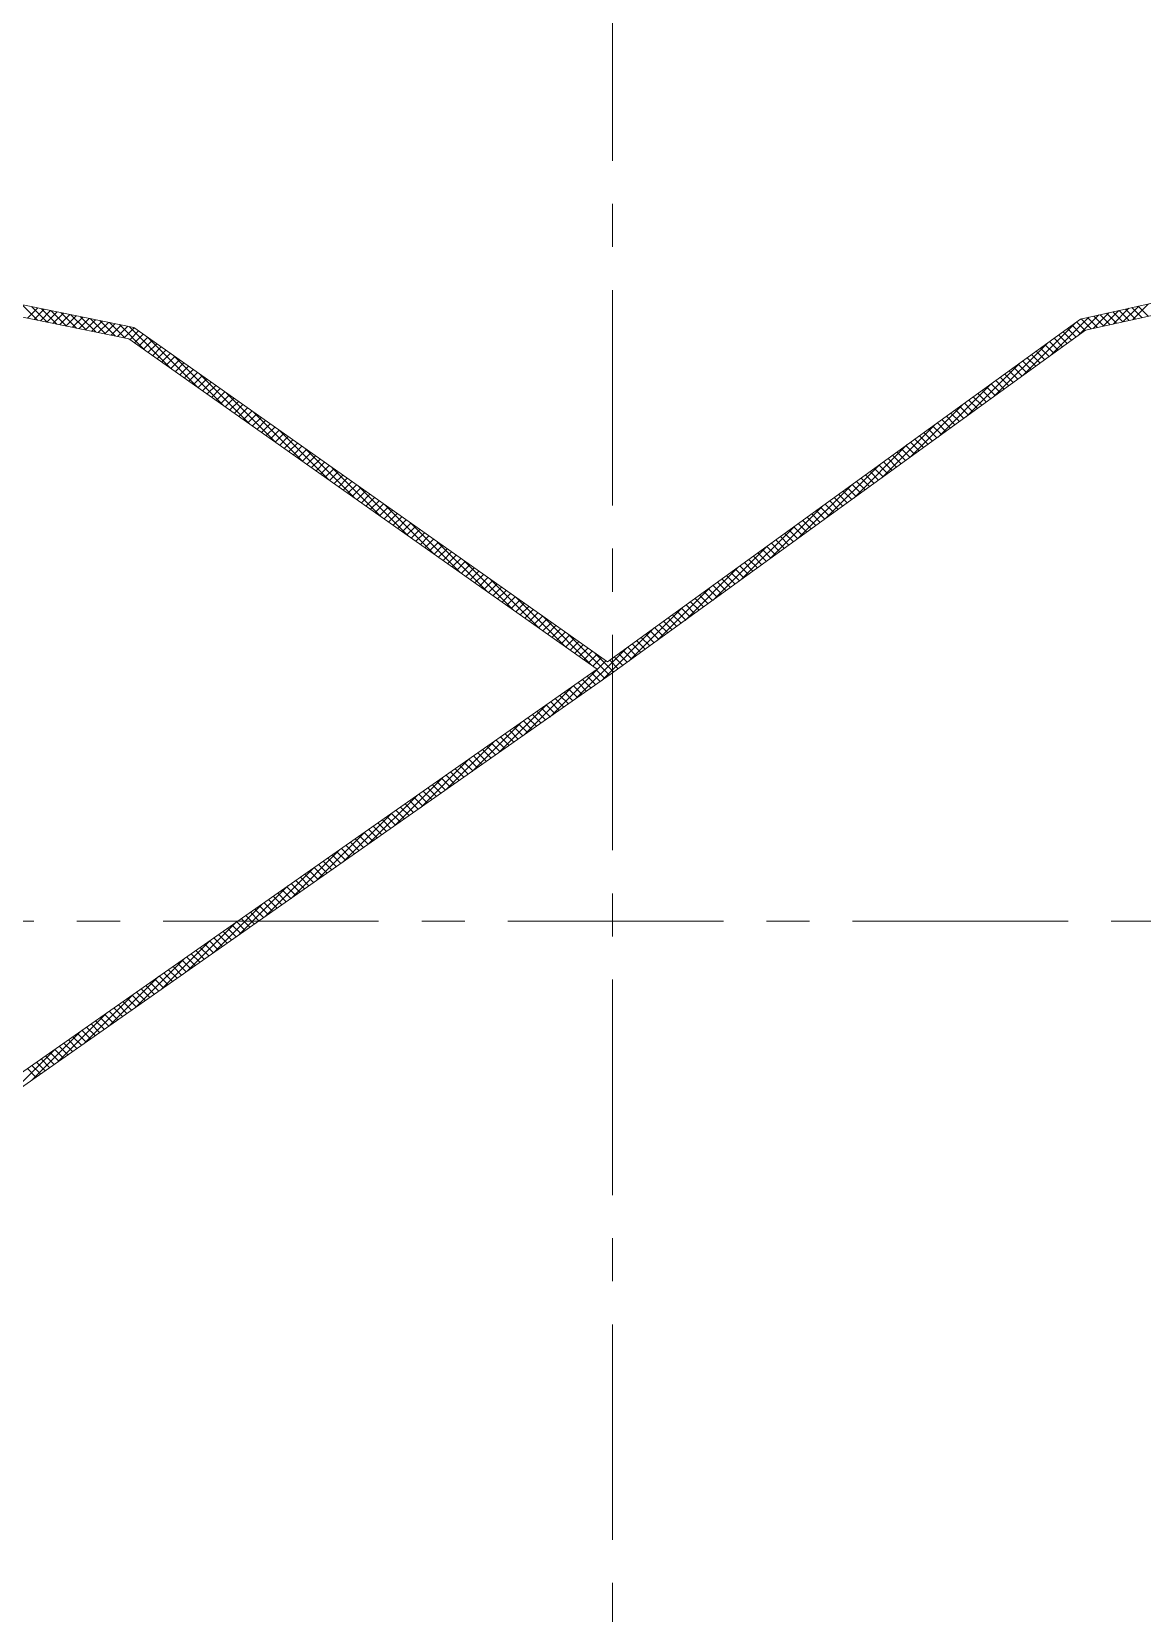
# Model space of a CAD drawing. Header units: millimetres. Extents: x 3384 to 3978, y 1077 to 1497.
# Drawn here: x 3749.91 to 3762.8, y 1134.49 to 1152.84 of the extents above; entities that cross this region are included whole.
import ezdxf

# ---------------------------------------------------------------- set-up
doc = ezdxf.new("R2010")
doc.units = ezdxf.units.MM
doc.linetypes.add('CENTERX2', pattern=[4, 2.5, -0.5, 0.5, -0.5])
for name, color, linetype, lineweight, true_color in [('1', 1, 'Continuous', 18, 0xff0000), ('2', 2, 'Continuous', 18, 0xffff00), ('3', 3, 'CENTERX2', 18, 0x00ff00)]:
    doc.layers.add(name, color=color, linetype=linetype, lineweight=lineweight, true_color=true_color)

msp = doc.modelspace()

# ---------------------------------------------------------------- linework, layer by layer
at = {"layer": '1'}
for p, q in [((3762.0822, 1149.50942), (3774.41067, 1152.25424)), ((3762.14022, 1149.38056), (3774.41067, 1152.11246)), ((3751.09636, 1149.41084), (3738.99667, 1151.8779)), ((3751.04027, 1149.28104), (3738.99667, 1151.73666)), ((3756.59234, 1145.53118), (3751.09636, 1149.41084)), ((3756.59234, 1145.53118), (3762.0822, 1149.50942)), ((3756.62563, 1145.38439), (3762.14022, 1149.38056)), ((3756.47273, 1145.44622), (3751.04027, 1149.28104)), ((3747.60254, 1139.22942), (3756.47273, 1145.44622)), ((3747.61266, 1139.06751), (3756.62563, 1145.38439))]:
    msp.add_line(p, q, dxfattribs=at)
at = {"layer": '2'}
for p, q in [((3749.97948, 1149.49733), (3749.80207, 1149.67474)), ((3749.8653, 1149.52061), (3749.98261, 1149.63792)), ((3750.09229, 1149.47433), (3749.91488, 1149.65174)), ((3749.93989, 1149.5054), (3750.05721, 1149.62272)), ((3750.01448, 1149.49019), (3750.1318, 1149.60751)), ((3750.20509, 1149.45133), (3750.02768, 1149.62874)), ((3750.08908, 1149.47498), (3750.20639, 1149.5923)), ((3750.31789, 1149.42833), (3750.14048, 1149.60574)), ((3750.16367, 1149.45977), (3750.28099, 1149.57709)), ((3750.23826, 1149.44456), (3750.35558, 1149.56188)), ((3750.43069, 1149.40533), (3750.25328, 1149.58274)), ((3750.31286, 1149.42935), (3750.43017, 1149.54667)), ((3750.54349, 1149.38233), (3750.36608, 1149.55974)), ((3750.38745, 1149.41414), (3750.50477, 1149.53146)), ((3750.46204, 1149.39893), (3750.57936, 1149.51625)), ((3750.6563, 1149.35933), (3750.47889, 1149.53674)), ((3750.7691, 1149.33633), (3750.59169, 1149.51374)), ((3761.73337, 1149.08573), (3762.17849, 1149.53085)), ((3762.05951, 1149.32207), (3762.29402, 1149.55657)), ((3762.27859, 1149.41136), (3762.16263, 1149.52732)), ((3762.22716, 1149.39991), (3762.40954, 1149.58229)), ((3762.35204, 1149.42772), (3762.23608, 1149.54368)), ((3762.42549, 1149.44407), (3762.30953, 1149.56003)), ((3762.34268, 1149.42563), (3762.52506, 1149.60801)), ((3762.49894, 1149.46042), (3762.38298, 1149.57638)), ((3762.57239, 1149.47677), (3762.45643, 1149.59273)), ((3762.4582, 1149.45135), (3762.64058, 1149.63373)), ((3762.64584, 1149.49313), (3762.52988, 1149.60909)), ((3762.57372, 1149.47707), (3762.75611, 1149.65945)), ((3762.71929, 1149.50948), (3762.60333, 1149.62544)), ((3762.79274, 1149.52583), (3762.67678, 1149.64179)), ((3762.68925, 1149.50279), (3762.87163, 1149.68517)), ((3762.86619, 1149.54219), (3762.75023, 1149.65815)), ((3750.53664, 1149.38373), (3750.65395, 1149.50104)), ((3750.61123, 1149.36852), (3750.72855, 1149.48583)), ((3750.68582, 1149.35331), (3750.80314, 1149.47062)), ((3750.8819, 1149.31333), (3750.70449, 1149.49074)), ((3750.76042, 1149.3381), (3750.87773, 1149.45541)), ((3750.9947, 1149.29033), (3750.81729, 1149.46774)), ((3750.83501, 1149.32289), (3750.95233, 1149.44021)), ((3750.9096, 1149.30768), (3751.02692, 1149.425)), ((3751.22228, 1149.15255), (3750.9301, 1149.44474)), ((3750.9842, 1149.29247), (3751.1, 1149.40827)), ((3751.52764, 1148.937), (3751.0429, 1149.42174)), ((3751.05334, 1149.27181), (3751.15264, 1149.37111)), ((3751.10598, 1149.23465), (3751.20528, 1149.33395)), ((3761.40722, 1148.84939), (3762.02791, 1149.47007)), ((3761.97797, 1149.26298), (3761.87887, 1149.36207)), ((3762.03004, 1149.30071), (3761.93094, 1149.39981)), ((3762.08211, 1149.33844), (3761.98301, 1149.43754)), ((3762.13418, 1149.37617), (3762.03508, 1149.47527)), ((3762.20514, 1149.39501), (3762.08918, 1149.51097)), ((3751.15862, 1149.19749), (3751.25792, 1149.29679)), ((3751.21127, 1149.16033), (3751.31057, 1149.25963)), ((3751.83299, 1148.72145), (3751.257, 1149.29744)), ((3751.26391, 1149.12317), (3751.36321, 1149.22247)), ((3751.31655, 1149.08601), (3751.41585, 1149.18531)), ((3751.36919, 1149.04885), (3751.46849, 1149.14815)), ((3761.08108, 1148.61305), (3761.70177, 1149.23373)), ((3761.71762, 1149.07431), (3761.61852, 1149.17341)), ((3761.76969, 1149.11205), (3761.67059, 1149.21114)), ((3761.82176, 1149.14978), (3761.72266, 1149.24887)), ((3761.87383, 1149.18751), (3761.77473, 1149.28661)), ((3761.9259, 1149.22524), (3761.8268, 1149.32434)), ((3751.42183, 1149.01169), (3751.52113, 1149.11099)), ((3751.47448, 1148.97453), (3751.57378, 1149.07383)), ((3751.52712, 1148.93737), (3751.62642, 1149.03667)), ((3752.13835, 1148.50589), (3751.56235, 1149.08189)), ((3751.57976, 1148.90021), (3751.67906, 1148.9995)), ((3751.6324, 1148.86304), (3751.7317, 1148.96234)), ((3760.75494, 1148.37671), (3761.37563, 1148.99739)), ((3761.45727, 1148.88565), (3761.35817, 1148.98475)), ((3761.50934, 1148.92338), (3761.41024, 1149.02248)), ((3761.56141, 1148.96112), (3761.46231, 1149.06021)), ((3761.61348, 1148.99885), (3761.51438, 1149.09794)), ((3761.66555, 1149.03658), (3761.56645, 1149.13568)), ((3751.68504, 1148.82588), (3751.78434, 1148.92518)), ((3751.73769, 1148.78872), (3751.83699, 1148.88802)), ((3751.79033, 1148.75156), (3751.88963, 1148.85086)), ((3751.84297, 1148.7144), (3751.94227, 1148.8137)), ((3752.4437, 1148.29034), (3751.86771, 1148.86634)), ((3761.19692, 1148.69699), (3761.09782, 1148.79608)), ((3761.24899, 1148.73472), (3761.14989, 1148.83382)), ((3761.30106, 1148.77245), (3761.20196, 1148.87155)), ((3761.35313, 1148.81019), (3761.25403, 1148.90928)), ((3761.4052, 1148.84792), (3761.3061, 1148.94701)), ((3751.89561, 1148.67724), (3751.99491, 1148.77654)), ((3751.94826, 1148.64008), (3752.04755, 1148.73938)), ((3752.0009, 1148.60292), (3752.1002, 1148.70222)), ((3752.05354, 1148.56576), (3752.15284, 1148.66506)), ((3752.10618, 1148.5286), (3752.20548, 1148.6279)), ((3752.74906, 1148.07479), (3752.17306, 1148.65078)), ((3760.4288, 1148.14037), (3761.04948, 1148.76105)), ((3760.93657, 1148.50832), (3760.83747, 1148.60742)), ((3760.98864, 1148.54606), (3760.88954, 1148.64515)), ((3761.04071, 1148.58379), (3760.94161, 1148.68289)), ((3761.09278, 1148.62152), (3760.99368, 1148.72062)), ((3761.14485, 1148.65926), (3761.04575, 1148.75835)), ((3752.15882, 1148.49144), (3752.25812, 1148.59074)), ((3752.21147, 1148.45428), (3752.31077, 1148.55358)), ((3752.26411, 1148.41712), (3752.36341, 1148.51642)), ((3752.31675, 1148.37996), (3752.41605, 1148.47926)), ((3752.36939, 1148.3428), (3752.46869, 1148.4421)), ((3753.05442, 1147.85923), (3752.47842, 1148.43523)), ((3760.10265, 1147.90403), (3760.72334, 1148.52471)), ((3760.67622, 1148.31966), (3760.57712, 1148.41876)), ((3760.72829, 1148.35739), (3760.62919, 1148.45649)), ((3760.78036, 1148.39513), (3760.68126, 1148.49422)), ((3760.83243, 1148.43286), (3760.73333, 1148.53196)), ((3760.8845, 1148.47059), (3760.7854, 1148.56969)), ((3752.42203, 1148.30564), (3752.52133, 1148.40494)), ((3752.47468, 1148.26848), (3752.57398, 1148.36778)), ((3752.52732, 1148.23132), (3752.62662, 1148.33062)), ((3752.57996, 1148.19416), (3752.67926, 1148.29346)), ((3752.6326, 1148.157), (3752.7319, 1148.2563)), ((3759.77651, 1147.66769), (3760.3972, 1148.28837)), ((3760.41587, 1148.131), (3760.31677, 1148.23009)), ((3760.46794, 1148.16873), (3760.36884, 1148.26783)), ((3760.52001, 1148.20646), (3760.42091, 1148.30556)), ((3760.57208, 1148.2442), (3760.47298, 1148.34329)), ((3760.62415, 1148.28193), (3760.52505, 1148.38102)), ((3752.68524, 1148.11984), (3752.78454, 1148.21913)), ((3752.73789, 1148.08267), (3752.83719, 1148.18197)), ((3753.35977, 1147.64368), (3752.78377, 1148.21968)), ((3752.79053, 1148.04551), (3752.88983, 1148.14481)), ((3752.84317, 1148.00835), (3752.94247, 1148.10765)), ((3752.89581, 1147.97119), (3752.99511, 1148.07049)), ((3759.45037, 1147.43135), (3760.07106, 1148.05204)), ((3760.20759, 1147.98007), (3760.10849, 1148.07916)), ((3760.25966, 1148.0178), (3760.16056, 1148.1169)), ((3760.31173, 1148.05553), (3760.21263, 1148.15463)), ((3760.3638, 1148.09327), (3760.2647, 1148.19236)), ((3752.94845, 1147.93403), (3753.04775, 1148.03333)), ((3753.0011, 1147.89687), (3753.1004, 1147.99617)), ((3753.05374, 1147.85971), (3753.15304, 1147.95901)), ((3753.66513, 1147.42813), (3753.08913, 1148.00413)), ((3753.10638, 1147.82255), (3753.20568, 1147.92185)), ((3753.15902, 1147.78539), (3753.25832, 1147.88469)), ((3759.94724, 1147.79141), (3759.84814, 1147.8905)), ((3759.99931, 1147.82914), (3759.90021, 1147.92823)), ((3760.05138, 1147.86687), (3759.95228, 1147.96597)), ((3760.10345, 1147.9046), (3760.00435, 1148.0037)), ((3760.15552, 1147.94234), (3760.05642, 1148.04143)), ((3753.21167, 1147.74823), (3753.31097, 1147.84753)), ((3753.26431, 1147.71107), (3753.36361, 1147.81037)), ((3753.31695, 1147.67391), (3753.41625, 1147.77321)), ((3753.36959, 1147.63675), (3753.46889, 1147.73605)), ((3753.97048, 1147.21258), (3753.39448, 1147.78857)), ((3753.42223, 1147.59959), (3753.52153, 1147.69889)), ((3759.12423, 1147.19501), (3759.74491, 1147.8157)), ((3759.68689, 1147.60274), (3759.58779, 1147.70184)), ((3759.73896, 1147.64047), (3759.63986, 1147.73957)), ((3759.79103, 1147.67821), (3759.69193, 1147.7773)), ((3759.8431, 1147.71594), (3759.744, 1147.81504)), ((3759.89517, 1147.75367), (3759.79607, 1147.85277)), ((3753.47488, 1147.56243), (3753.57418, 1147.66173)), ((3753.52752, 1147.52527), (3753.62682, 1147.62457)), ((3753.58016, 1147.48811), (3753.67946, 1147.58741)), ((3753.6328, 1147.45095), (3753.7321, 1147.55025)), ((3753.68544, 1147.41379), (3753.78474, 1147.51309)), ((3754.27584, 1146.99702), (3753.69984, 1147.57302)), ((3758.79808, 1146.95867), (3759.41877, 1147.57936)), ((3759.42654, 1147.41408), (3759.32744, 1147.51317)), ((3759.47861, 1147.45181), (3759.37951, 1147.55091)), ((3759.53068, 1147.48954), (3759.43158, 1147.58864)), ((3759.58275, 1147.52728), (3759.48365, 1147.62637)), ((3759.63482, 1147.56501), (3759.53572, 1147.66411)), ((3753.73809, 1147.37663), (3753.83739, 1147.47593)), ((3753.79073, 1147.33947), (3753.89003, 1147.43877)), ((3753.84337, 1147.3023), (3753.94267, 1147.4016)), ((3753.89601, 1147.26514), (3753.99531, 1147.36444)), ((3753.94865, 1147.22798), (3754.04795, 1147.32728)), ((3754.58119, 1146.78147), (3754.00519, 1147.35747)), ((3758.47194, 1146.72233), (3759.09263, 1147.34302)), ((3759.16619, 1147.22542), (3759.06709, 1147.32451)), ((3759.21826, 1147.26315), (3759.11916, 1147.36224)), ((3759.27033, 1147.30088), (3759.17123, 1147.39998)), ((3759.3224, 1147.33861), (3759.2233, 1147.43771)), ((3759.37447, 1147.37635), (3759.27537, 1147.47544)), ((3754.0013, 1147.19082), (3754.1006, 1147.29012)), ((3754.05394, 1147.15366), (3754.15324, 1147.25296)), ((3754.10658, 1147.1165), (3754.20588, 1147.2158)), ((3754.15922, 1147.07934), (3754.25852, 1147.17864)), ((3754.21187, 1147.04218), (3754.31116, 1147.14148)), ((3754.88655, 1146.56592), (3754.31055, 1147.14192)), ((3758.90584, 1147.03675), (3758.80674, 1147.13585)), ((3758.95791, 1147.07449), (3758.85881, 1147.17358)), ((3759.00998, 1147.11222), (3758.91088, 1147.21131)), ((3759.06205, 1147.14995), (3758.96295, 1147.24905)), ((3759.11412, 1147.18768), (3759.01502, 1147.28678)), ((3754.26451, 1147.00502), (3754.36381, 1147.10432)), ((3754.31715, 1146.96786), (3754.41645, 1147.06716)), ((3754.36979, 1146.9307), (3754.46909, 1147.03)), ((3754.42243, 1146.89354), (3754.52173, 1146.99284)), ((3754.47508, 1146.85638), (3754.57438, 1146.95568)), ((3758.1458, 1146.48599), (3758.76649, 1147.10668)), ((3758.64549, 1146.84809), (3758.5464, 1146.94719)), ((3758.69756, 1146.88582), (3758.59847, 1146.98492)), ((3758.74963, 1146.92356), (3758.65054, 1147.02265)), ((3758.8017, 1146.96129), (3758.70261, 1147.06038)), ((3758.85377, 1146.99902), (3758.75467, 1147.09812)), ((3754.52772, 1146.81922), (3754.62702, 1146.91852)), ((3754.58036, 1146.78206), (3754.67966, 1146.88136)), ((3755.1919, 1146.35037), (3754.61591, 1146.92636)), ((3754.633, 1146.7449), (3754.7323, 1146.8442)), ((3754.68564, 1146.70774), (3754.78494, 1146.80704)), ((3754.73829, 1146.67058), (3754.83759, 1146.76988)), ((3757.81966, 1146.24965), (3758.44034, 1146.87034)), ((3758.43721, 1146.69716), (3758.33812, 1146.79626)), ((3758.48928, 1146.73489), (3758.39019, 1146.83399)), ((3758.54135, 1146.77262), (3758.44226, 1146.87172)), ((3758.59342, 1146.81036), (3758.49433, 1146.90945)), ((3754.79093, 1146.63342), (3754.89023, 1146.73272)), ((3754.84357, 1146.59626), (3754.94287, 1146.69556)), ((3754.89621, 1146.5591), (3754.99551, 1146.6584)), ((3755.49726, 1146.13481), (3754.92126, 1146.71081)), ((3754.94885, 1146.52194), (3755.04815, 1146.62123)), ((3755.0015, 1146.48477), (3755.1008, 1146.58407)), ((3757.49351, 1146.01331), (3758.1142, 1146.634)), ((3758.17686, 1146.5085), (3758.07777, 1146.60759)), ((3758.22893, 1146.54623), (3758.12984, 1146.64532)), ((3758.281, 1146.58396), (3758.18191, 1146.68306)), ((3758.33307, 1146.62169), (3758.23398, 1146.72079)), ((3758.38514, 1146.65943), (3758.28605, 1146.75852)), ((3755.05414, 1146.44761), (3755.15344, 1146.54691)), ((3755.10678, 1146.41045), (3755.20608, 1146.50975)), ((3755.15942, 1146.37329), (3755.25872, 1146.47259)), ((3755.21206, 1146.33613), (3755.31136, 1146.43543)), ((3755.80261, 1145.91926), (3755.22662, 1146.49526)), ((3755.26471, 1146.29897), (3755.36401, 1146.39827)), ((3757.16737, 1145.77697), (3757.78806, 1146.39766)), ((3757.91651, 1146.31983), (3757.81742, 1146.41893)), ((3757.96858, 1146.35757), (3757.86949, 1146.45666)), ((3758.02065, 1146.3953), (3757.92156, 1146.49439)), ((3758.07272, 1146.43303), (3757.97363, 1146.53213)), ((3758.12479, 1146.47076), (3758.0257, 1146.56986)), ((3755.31735, 1146.26181), (3755.41665, 1146.36111)), ((3755.36999, 1146.22465), (3755.46929, 1146.32395)), ((3755.42263, 1146.18749), (3755.52193, 1146.28679)), ((3755.47528, 1146.15033), (3755.57458, 1146.24963)), ((3755.52792, 1146.11317), (3755.62722, 1146.21247)), ((3756.10797, 1145.70371), (3755.53197, 1146.2797)), ((3757.65616, 1146.13117), (3757.55707, 1146.23027)), ((3757.70823, 1146.1689), (3757.60914, 1146.268)), ((3757.7603, 1146.20664), (3757.66121, 1146.30573)), ((3757.81237, 1146.24437), (3757.71328, 1146.34346)), ((3757.86444, 1146.2821), (3757.76535, 1146.3812)), ((3755.58056, 1146.07601), (3755.67986, 1146.17531)), ((3755.6332, 1146.03885), (3755.7325, 1146.13815)), ((3755.68584, 1146.00169), (3755.78514, 1146.10099)), ((3755.73849, 1145.96453), (3755.83779, 1146.06383)), ((3755.79113, 1145.92737), (3755.89043, 1146.02667)), ((3756.41332, 1145.48816), (3755.83733, 1146.06415)), ((3756.84123, 1145.54063), (3757.46192, 1146.16132)), ((3757.39581, 1145.94251), (3757.29672, 1146.0416)), ((3757.44788, 1145.98024), (3757.34879, 1146.07934)), ((3757.49995, 1146.01797), (3757.40086, 1146.11707)), ((3757.55202, 1146.05571), (3757.45293, 1146.1548)), ((3757.60409, 1146.09344), (3757.505, 1146.19253)), ((3755.84377, 1145.89021), (3755.94307, 1145.98951)), ((3755.89641, 1145.85305), (3755.99571, 1145.95235)), ((3755.94905, 1145.81589), (3756.04835, 1145.91519)), ((3756.0017, 1145.77873), (3756.101, 1145.87803)), ((3756.61461, 1145.37667), (3756.14268, 1145.8486)), ((3756.52388, 1145.31308), (3757.13577, 1145.92498)), ((3757.13546, 1145.75384), (3757.03637, 1145.85294)), ((3757.18753, 1145.79158), (3757.08844, 1145.89067)), ((3757.2396, 1145.82931), (3757.14051, 1145.9284)), ((3757.29167, 1145.86704), (3757.19258, 1145.96614)), ((3757.34374, 1145.90477), (3757.24465, 1146.00387)), ((3756.05434, 1145.74157), (3756.15364, 1145.84087)), ((3756.10698, 1145.7044), (3756.20628, 1145.8037)), ((3756.15962, 1145.66724), (3756.25892, 1145.76654)), ((3756.21226, 1145.63008), (3756.31156, 1145.72938)), ((3756.22367, 1145.10267), (3756.80963, 1145.68864)), ((3756.26491, 1145.59292), (3756.36421, 1145.69222)), ((3756.87511, 1145.56518), (3756.77602, 1145.66428)), ((3756.92718, 1145.60291), (3756.82809, 1145.70201)), ((3756.97925, 1145.64065), (3756.88016, 1145.73974)), ((3757.03132, 1145.67838), (3756.93223, 1145.77747)), ((3757.08339, 1145.71611), (3756.9843, 1145.81521)), ((3755.92346, 1144.89227), (3756.57477, 1145.54358)), ((3756.31755, 1145.55576), (3756.41685, 1145.65506)), ((3756.37019, 1145.5186), (3756.46949, 1145.6179)), ((3756.42283, 1145.48144), (3756.52213, 1145.58074)), ((3756.66683, 1145.41425), (3756.44804, 1145.63305)), ((3756.7189, 1145.45198), (3756.61981, 1145.55108)), ((3756.77097, 1145.48972), (3756.67188, 1145.58881)), ((3756.82304, 1145.52745), (3756.72395, 1145.62654)), ((3756.40342, 1145.22865), (3756.30406, 1145.32801)), ((3756.45622, 1145.26566), (3756.35686, 1145.36501)), ((3756.50901, 1145.30266), (3756.40966, 1145.40202)), ((3756.56181, 1145.33967), (3756.46245, 1145.43902)), ((3755.62325, 1144.68186), (3756.1882, 1145.24681)), ((3756.13943, 1145.04363), (3756.04007, 1145.14299)), ((3756.19223, 1145.08063), (3756.09287, 1145.17999)), ((3756.24502, 1145.11764), (3756.14567, 1145.217)), ((3756.29782, 1145.15464), (3756.19846, 1145.254)), ((3756.35062, 1145.19165), (3756.25126, 1145.29101)), ((3755.32304, 1144.47146), (3755.88799, 1145.0364)), ((3755.87544, 1144.85861), (3755.77608, 1144.95797)), ((3755.92823, 1144.89561), (3755.82888, 1144.99497)), ((3755.98103, 1144.93262), (3755.88167, 1145.03198)), ((3756.03383, 1144.96962), (3755.93447, 1145.06898)), ((3756.08663, 1145.00663), (3755.98727, 1145.10598)), ((3755.02284, 1144.26105), (3755.58778, 1144.826)), ((3755.61145, 1144.67359), (3755.51209, 1144.77294)), ((3755.66424, 1144.71059), (3755.56489, 1144.80995)), ((3755.71704, 1144.7476), (3755.61768, 1144.84695)), ((3755.76984, 1144.7846), (3755.67048, 1144.88396)), ((3755.82264, 1144.8216), (3755.72328, 1144.92096)), ((3754.72263, 1144.05064), (3755.28757, 1144.61559)), ((3755.34745, 1144.48856), (3755.2481, 1144.58792)), ((3755.40025, 1144.52557), (3755.3009, 1144.62493)), ((3755.45305, 1144.56257), (3755.35369, 1144.66193)), ((3755.50585, 1144.59958), (3755.40649, 1144.69894)), ((3755.55865, 1144.63658), (3755.45929, 1144.73594)), ((3754.42242, 1143.84024), (3754.98737, 1144.40518)), ((3755.08346, 1144.30354), (3754.98411, 1144.4029)), ((3755.13626, 1144.34055), (3755.0369, 1144.4399)), ((3755.18906, 1144.37755), (3755.0897, 1144.47691)), ((3755.24186, 1144.41456), (3755.1425, 1144.51391)), ((3755.29466, 1144.45156), (3755.1953, 1144.55092)), ((3754.12221, 1143.62983), (3754.68716, 1144.19478)), ((3754.81947, 1144.11852), (3754.72012, 1144.21788)), ((3754.87227, 1144.15552), (3754.77291, 1144.25488)), ((3754.92507, 1144.19253), (3754.82571, 1144.29189)), ((3754.97787, 1144.22953), (3754.87851, 1144.32889)), ((3755.03067, 1144.26654), (3754.93131, 1144.3659)), ((3754.55548, 1143.9335), (3754.45612, 1144.03286)), ((3754.60828, 1143.9705), (3754.50892, 1144.06986)), ((3754.66108, 1144.00751), (3754.56172, 1144.10686)), ((3754.71388, 1144.04451), (3754.61452, 1144.14387)), ((3754.76668, 1144.08152), (3754.66732, 1144.18087)), ((3753.822, 1143.41943), (3754.38695, 1143.98437)), ((3754.29149, 1143.74848), (3754.19213, 1143.84783)), ((3754.34429, 1143.78548), (3754.24493, 1143.88484)), ((3754.39709, 1143.82248), (3754.29773, 1143.92184)), ((3754.44989, 1143.85949), (3754.35053, 1143.95885)), ((3754.50268, 1143.89649), (3754.40333, 1143.99585)), ((3753.5218, 1143.20902), (3754.08674, 1143.77397)), ((3754.0275, 1143.56345), (3753.92814, 1143.66281)), ((3754.0803, 1143.60046), (3753.98094, 1143.69982)), ((3754.1331, 1143.63746), (3754.03374, 1143.73682)), ((3754.1859, 1143.67447), (3754.08654, 1143.77383)), ((3754.23869, 1143.71147), (3754.13934, 1143.81083)), ((3753.22159, 1142.99862), (3753.78653, 1143.56356)), ((3753.76351, 1143.37843), (3753.66415, 1143.47779)), ((3753.81631, 1143.41544), (3753.71695, 1143.51479)), ((3753.86911, 1143.45244), (3753.76975, 1143.5518)), ((3753.9219, 1143.48945), (3753.82255, 1143.5888)), ((3753.9747, 1143.52645), (3753.87534, 1143.62581)), ((3752.92138, 1142.78821), (3753.48632, 1143.35316)), ((3753.49952, 1143.19341), (3753.40016, 1143.29277)), ((3753.55232, 1143.23041), (3753.45296, 1143.32977)), ((3753.60512, 1143.26742), (3753.50576, 1143.36678)), ((3753.65791, 1143.30442), (3753.55856, 1143.40378)), ((3753.71071, 1143.34143), (3753.61135, 1143.44079)), ((3752.62117, 1142.57781), (3753.18612, 1143.14275)), ((3753.23553, 1143.00839), (3753.13617, 1143.10775)), ((3753.28833, 1143.04539), (3753.18897, 1143.14475)), ((3753.34113, 1143.0824), (3753.24177, 1143.18175)), ((3753.39392, 1143.1194), (3753.29457, 1143.21876)), ((3753.44672, 1143.15641), (3753.34736, 1143.25576)), ((3752.32096, 1142.3674), (3752.88591, 1142.93235)), ((3752.97154, 1142.82337), (3752.87218, 1142.92272)), ((3753.02434, 1142.86037), (3752.92498, 1142.95973)), ((3753.07713, 1142.89737), (3752.97778, 1142.99673)), ((3753.12993, 1142.93438), (3753.03057, 1143.03374)), ((3753.18273, 1142.97138), (3753.08337, 1143.07074)), ((3752.70755, 1142.63834), (3752.60819, 1142.7377)), ((3752.76035, 1142.67535), (3752.66099, 1142.77471)), ((3752.81314, 1142.71235), (3752.71379, 1142.81171)), ((3752.86594, 1142.74936), (3752.76658, 1142.84872)), ((3752.91874, 1142.78636), (3752.81938, 1142.88572)), ((3752.02075, 1142.15699), (3752.5857, 1142.72194)), ((3752.44356, 1142.45332), (3752.3442, 1142.55268)), ((3752.49635, 1142.49033), (3752.397, 1142.58968)), ((3752.54915, 1142.52733), (3752.44979, 1142.62669)), ((3752.60195, 1142.56434), (3752.50259, 1142.66369)), ((3752.65475, 1142.60134), (3752.55539, 1142.7007)), ((3751.72055, 1141.94659), (3752.28549, 1142.51153)), ((3752.17957, 1142.2683), (3752.08021, 1142.36766)), ((3752.23236, 1142.3053), (3752.13301, 1142.40466)), ((3752.28516, 1142.34231), (3752.1858, 1142.44167)), ((3752.33796, 1142.37931), (3752.2386, 1142.47867)), ((3752.39076, 1142.41632), (3752.2914, 1142.51568)), ((3751.42034, 1141.73618), (3751.98528, 1142.30113)), ((3751.91558, 1142.08328), (3751.81622, 1142.18264)), ((3751.96837, 1142.12028), (3751.86902, 1142.21964)), ((3752.02117, 1142.15729), (3751.92181, 1142.25664)), ((3752.07397, 1142.19429), (3751.97461, 1142.29365)), ((3752.12677, 1142.2313), (3752.02741, 1142.33065)), ((3751.12013, 1141.52578), (3751.68508, 1142.09072)), ((3751.65158, 1141.89826), (3751.55223, 1141.99761)), ((3751.70438, 1141.93526), (3751.60502, 1142.03462)), ((3751.75718, 1141.97226), (3751.65782, 1142.07162)), ((3751.80998, 1142.00927), (3751.71062, 1142.10863)), ((3751.86278, 1142.04627), (3751.76342, 1142.14563)), ((3750.81992, 1141.31537), (3751.38487, 1141.88032)), ((3751.38759, 1141.71323), (3751.28824, 1141.81259)), ((3751.44039, 1141.75024), (3751.34103, 1141.8496)), ((3751.49319, 1141.78724), (3751.39383, 1141.8866)), ((3751.54599, 1141.82425), (3751.44663, 1141.9236)), ((3751.59879, 1141.86125), (3751.49943, 1141.96061)), ((3750.51971, 1141.10497), (3751.08466, 1141.66991)), ((3751.1236, 1141.52821), (3751.02424, 1141.62757)), ((3751.1764, 1141.56522), (3751.07704, 1141.66457)), ((3751.2292, 1141.60222), (3751.12984, 1141.70158)), ((3751.282, 1141.63922), (3751.18264, 1141.73858)), ((3751.3348, 1141.67623), (3751.23544, 1141.77559)), ((3750.21951, 1140.89456), (3750.78445, 1141.45951)), ((3750.85961, 1141.34319), (3750.76025, 1141.44255)), ((3750.91241, 1141.38019), (3750.81305, 1141.47955)), ((3750.96521, 1141.4172), (3750.86585, 1141.51656)), ((3751.01801, 1141.4542), (3750.91865, 1141.55356)), ((3751.0708, 1141.49121), (3750.97145, 1141.59057)), ((3750.59562, 1141.15817), (3750.49626, 1141.25753)), ((3750.64842, 1141.19517), (3750.54906, 1141.29453)), ((3750.70122, 1141.23218), (3750.60186, 1141.33153)), ((3750.75402, 1141.26918), (3750.65466, 1141.36854)), ((3750.80681, 1141.30619), (3750.70746, 1141.40554)), ((3749.9193, 1140.68416), (3750.48424, 1141.2491)), ((3750.33163, 1140.97315), (3750.23227, 1141.0725)), ((3750.38443, 1141.01015), (3750.28507, 1141.10951)), ((3750.43723, 1141.04715), (3750.33787, 1141.14651)), ((3750.49002, 1141.08416), (3750.39067, 1141.18352)), ((3750.54282, 1141.12116), (3750.44347, 1141.22052)), ((3749.61909, 1140.47375), (3750.18404, 1141.0387)), ((3750.06764, 1140.78812), (3749.96828, 1140.88748)), ((3750.12044, 1140.82513), (3750.02108, 1140.92449)), ((3750.17324, 1140.86213), (3750.07388, 1140.96149)), ((3750.22603, 1140.89914), (3750.12668, 1140.99849)), ((3750.27883, 1140.93614), (3750.17947, 1141.0355)), ((3749.96204, 1140.71411), (3749.86269, 1140.81347)), ((3750.01484, 1140.75112), (3749.91548, 1140.85048))]:
    msp.add_line(p, q, dxfattribs=at)
at = {"layer": '3'}
for p, q in [((3756.65127, 1127.34545), (3756.65127, 1206.4257)), ((3777.93764, 1142.52454), (3734.07018, 1142.52454))]:
    msp.add_line(p, q, dxfattribs=at)

doc.saveas('drawing.dxf')
